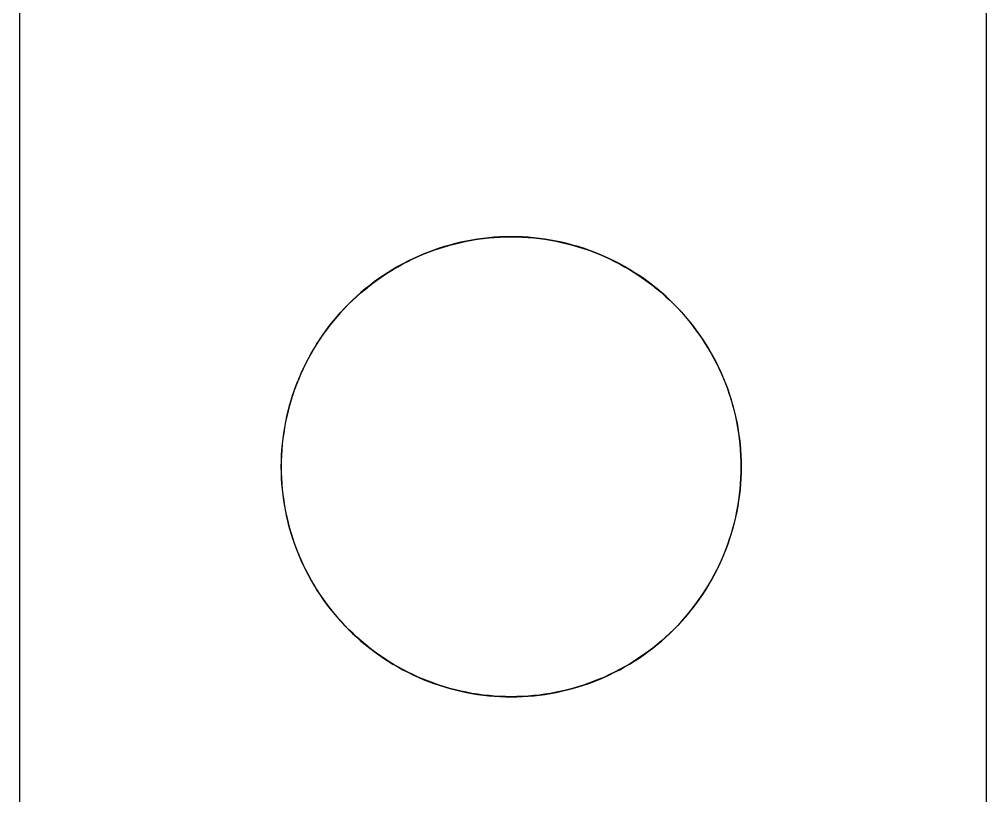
# Model space of a CAD drawing. Extents: x 2 to 22, y 9 to 138.
# Drawn here: x 1.73 to 21.71, y 89.66 to 105.69 of the extents above; entities that cross this region are included whole.
import ezdxf

# ---------------------------------------------------------------- set-up
doc = ezdxf.new("R2010")
doc.units = 0

msp = doc.modelspace()

# ---------------------------------------------------------------- linework, layer by layer
at = {"color": 34, "true_color": 0x008000}
for points in [[(1.7272, 9.25398, 0), (21.70709, 9.25398, 0), (21.70709, 137.75411, 0), (1.7272, 137.75411, 0), (1.7272, 9.25398, 0)], [(11.77061, 101.20376, 0), (11.65402, 101.19944, 0), (11.53769, 101.19233, 0), (11.42161, 101.18242, 0), (11.30579, 101.16947, 0), (11.19022, 101.15397, 0), (11.18983, 101.15391, 0), (11.07476, 101.13537, 0), (10.96021, 101.11403, 0), (10.84616, 101.0899, 0), (10.73263, 101.06298, 0), (10.61985, 101.03326, 0), (10.50784, 101.00075, 0), (10.39683, 100.96544, 0), (10.2866, 100.92759, 0), (10.17738, 100.88695, 0), (10.06892, 100.84352, 0), (9.96199, 100.7978, 0), (9.85582, 100.74929, 0), (9.75117, 100.69798, 0), (9.75081, 100.6978, 0), (9.64718, 100.6442, 0), (9.54508, 100.58782, 0), (9.44449, 100.52914, 0), (9.34517, 100.46818, 0), (9.24738, 100.40443, 0), (9.15138, 100.33864, 0), (9.05688, 100.27032, 0), (8.96418, 100.1997, 0), (8.87299, 100.12681, 0), (8.78384, 100.05188, 0), (8.69646, 99.97466, 0), (8.61112, 99.89516, 0), (8.52755, 99.81388, 0), (8.52727, 99.8136, 0), (8.44599, 99.73003, 0), (8.36649, 99.64469, 0), (8.28927, 99.55731, 0), (8.21434, 99.46816, 0), (8.14145, 99.37697, 0), (8.07083, 99.28426, 0), (8.0025, 99.18977, 0), (7.93672, 99.09376, 0), (7.87297, 98.99597, 0), (7.81201, 98.89666, 0), (7.75333, 98.79607, 0), (7.69695, 98.69397, 0), (7.64335, 98.59033, 0), (7.64317, 98.58998, 0), (7.59186, 98.48533, 0), (7.54335, 98.37916, 0), (7.49763, 98.27223, 0), (7.4542, 98.16377, 0), (7.41356, 98.05455, 0), (7.37571, 97.94431, 0), (7.3404, 97.83331, 0), (7.30789, 97.7213, 0), (7.27817, 97.60852, 0), (7.25125, 97.49499, 0), (7.22712, 97.38094, 0), (7.20578, 97.26639, 0), (7.20572, 97.26599, 0), (7.18724, 97.15132, 0), (7.18718, 97.15093, 0), (7.17168, 97.03536, 0), (7.15873, 96.91954, 0), (7.14882, 96.80346, 0), (7.14171, 96.68713, 0), (7.1374, 96.57054, 0), (7.13587, 96.45396, 0), (7.1374, 96.33737, 0), (7.14171, 96.22078, 0), (7.14882, 96.10445, 0), (7.15873, 95.98837, 0), (7.17168, 95.87255, 0), (7.18718, 95.75698, 0), (7.18724, 95.75659, 0), (7.20578, 95.64152, 0), (7.22712, 95.52697, 0), (7.25125, 95.41292, 0), (7.27817, 95.29939, 0), (7.30789, 95.18661, 0), (7.3404, 95.0746, 0), (7.37571, 94.9636, 0), (7.41356, 94.85336, 0), (7.4542, 94.74414, 0), (7.49763, 94.63568, 0), (7.54335, 94.52875, 0), (7.59186, 94.42258, 0), (7.59204, 94.42222, 0), (7.64317, 94.31793, 0), (7.64335, 94.31758, 0), (7.69695, 94.21394, 0), (7.75333, 94.11184, 0), (7.81201, 94.01125, 0), (7.87297, 93.91194, 0), (7.93672, 93.81415, 0), (8.0025, 93.71814, 0), (8.07083, 93.62365, 0), (8.14145, 93.53094, 0), (8.21434, 93.43975, 0), (8.28927, 93.3506, 0), (8.36649, 93.26322, 0), (8.44599, 93.17788, 0), (8.52727, 93.09431, 0), (8.52755, 93.09403, 0), (8.61112, 93.01275, 0), (8.69646, 92.93325, 0), (8.78384, 92.85603, 0), (8.87299, 92.7811, 0), (8.96418, 92.70821, 0), (9.05688, 92.63759, 0), (9.15138, 92.56927, 0), (9.24738, 92.50348, 0), (9.34517, 92.43973, 0), (9.44449, 92.37877, 0), (9.54508, 92.32009, 0), (9.64718, 92.26371, 0), (9.64753, 92.26353, 0), (9.75081, 92.21011, 0), (9.75117, 92.20993, 0), (9.85582, 92.15862, 0), (9.96199, 92.11011, 0), (10.06892, 92.06439, 0), (10.17738, 92.02096, 0), (10.2866, 91.98032, 0), (10.39683, 91.94247, 0), (10.50784, 91.90716, 0), (10.61985, 91.87465, 0), (10.73263, 91.84493, 0), (10.84616, 91.81801, 0), (10.96021, 91.79388, 0), (11.07476, 91.77254, 0), (11.18983, 91.754, 0), (11.19022, 91.75394, 0), (11.30579, 91.73844, 0), (11.42161, 91.72549, 0), (11.53769, 91.71559, 0), (11.65402, 91.70847, 0), (11.77061, 91.70415, 0), (11.8872, 91.70263, 0), (12.00378, 91.70415, 0), (12.12037, 91.70847, 0), (12.2367, 91.71559, 0), (12.35278, 91.72549, 0), (12.4686, 91.73844, 0), (12.58417, 91.75394, 0), (12.58456, 91.754, 0), (12.69963, 91.77254, 0), (12.81418, 91.79388, 0), (12.92823, 91.81801, 0), (13.04176, 91.84493, 0), (13.15454, 91.87465, 0), (13.26655, 91.90716, 0), (13.37755, 91.94247, 0), (13.48779, 91.98032, 0), (13.59701, 92.02096, 0), (13.70547, 92.06439, 0), (13.8124, 92.11011, 0), (13.91857, 92.15862, 0), (14.02322, 92.20993, 0), (14.02357, 92.21011, 0), (14.12721, 92.26371, 0), (14.22931, 92.32009, 0), (14.3299, 92.37877, 0), (14.42921, 92.43973, 0), (14.527, 92.50348, 0), (14.62301, 92.56927, 0), (14.7175, 92.63759, 0), (14.81021, 92.70821, 0), (14.9014, 92.7811, 0), (14.99055, 92.85603, 0), (15.07793, 92.93325, 0), (15.16327, 93.01275, 0), (15.24684, 93.09403, 0), (15.24712, 93.09431, 0), (15.3284, 93.17788, 0), (15.4079, 93.26322, 0), (15.48512, 93.3506, 0), (15.56005, 93.43975, 0), (15.63294, 93.53094, 0), (15.70356, 93.62365, 0), (15.77188, 93.71814, 0), (15.83767, 93.81415, 0), (15.90142, 93.91194, 0), (15.96238, 94.01125, 0), (16.02105, 94.11184, 0), (16.07744, 94.21394, 0), (16.13103, 94.31758, 0), (16.13122, 94.31793, 0), (16.18235, 94.42222, 0), (16.18253, 94.42258, 0), (16.23104, 94.52875, 0), (16.27676, 94.63568, 0), (16.32019, 94.74414, 0), (16.36083, 94.85336, 0), (16.39867, 94.9636, 0), (16.43399, 95.0746, 0), (16.4665, 95.18661, 0), (16.49622, 95.29939, 0), (16.52314, 95.41292, 0), (16.54727, 95.52697, 0), (16.56861, 95.64152, 0), (16.58715, 95.75659, 0), (16.58721, 95.75698, 0), (16.60264, 95.87215, 0), (16.60264, 95.87216, 0), (16.60269, 95.87255, 0), (16.61565, 95.98837, 0), (16.62557, 96.10445, 0), (16.63268, 96.22078, 0), (16.637, 96.33737, 0), (16.63852, 96.45396, 0), (16.637, 96.57054, 0), (16.63268, 96.68713, 0), (16.62557, 96.80346, 0), (16.61565, 96.91954, 0), (16.60269, 97.03536, 0), (16.58721, 97.15093, 0), (16.58715, 97.15132, 0), (16.56867, 97.26599, 0), (16.56861, 97.26639, 0), (16.54727, 97.38094, 0), (16.52314, 97.49499, 0), (16.49622, 97.60852, 0), (16.4665, 97.7213, 0), (16.43399, 97.83331, 0), (16.39867, 97.94431, 0), (16.36083, 98.05455, 0), (16.32019, 98.16377, 0), (16.27676, 98.27223, 0), (16.23104, 98.37916, 0), (16.18253, 98.48533, 0), (16.13122, 98.58998, 0), (16.13103, 98.59033, 0), (16.07744, 98.69397, 0), (16.02105, 98.79607, 0), (15.96238, 98.89666, 0), (15.90142, 98.99597, 0), (15.83767, 99.09376, 0), (15.77188, 99.18977, 0), (15.70356, 99.28426, 0), (15.63294, 99.37697, 0), (15.56005, 99.46816, 0), (15.48512, 99.55731, 0), (15.4079, 99.64469, 0), (15.3284, 99.73003, 0), (15.24712, 99.8136, 0), (15.24684, 99.81388, 0), (15.16327, 99.89516, 0), (15.07793, 99.97466, 0), (14.99055, 100.05188, 0), (14.9014, 100.12681, 0), (14.81021, 100.1997, 0), (14.7175, 100.27032, 0), (14.62301, 100.33864, 0), (14.527, 100.40443, 0), (14.42921, 100.46818, 0), (14.3299, 100.52914, 0), (14.22931, 100.58782, 0), (14.12721, 100.6442, 0), (14.02357, 100.6978, 0), (14.02322, 100.69798, 0), (13.91857, 100.74929, 0), (13.8124, 100.7978, 0), (13.70547, 100.84352, 0), (13.59701, 100.88695, 0), (13.48779, 100.92759, 0), (13.37755, 100.96544, 0), (13.26655, 101.00075, 0), (13.15454, 101.03326, 0), (13.04176, 101.06298, 0), (12.92823, 101.0899, 0), (12.81418, 101.11403, 0), (12.69963, 101.13537, 0), (12.58456, 101.15391, 0), (12.58417, 101.15397, 0), (12.4686, 101.16947, 0), (12.35278, 101.18242, 0), (12.2367, 101.19233, 0), (12.12037, 101.19944, 0), (12.00378, 101.20376, 0), (11.8872, 101.20528, 0), (11.77061, 101.20376, 0)], [(12.12037, 91.71101, 0), (12.00378, 91.7067, 0), (11.8872, 91.70517, 0), (11.77061, 91.7067, 0), (11.65402, 91.71101, 0), (11.53769, 91.71813, 0), (11.42161, 91.72803, 0), (11.30579, 91.74099, 0), (11.19032, 91.75647, 0), (11.07555, 91.77496, 0), (10.961, 91.79629, 0), (10.84695, 91.82042, 0), (10.73341, 91.84735, 0), (10.62064, 91.87707, 0), (10.50862, 91.90958, 0), (10.39762, 91.94488, 0), (10.28739, 91.98273, 0), (10.17817, 92.02337, 0), (10.06971, 92.0668, 0), (9.96278, 92.11252, 0), (9.8566, 92.16104, 0), (9.752, 92.21233, 0), (9.64868, 92.26576, 0), (9.54656, 92.32215, 0), (9.44599, 92.38082, 0), (9.34667, 92.44178, 0), (9.24888, 92.50554, 0), (9.15287, 92.57132, 0), (9.05838, 92.63965, 0), (8.96566, 92.71026, 0), (8.87449, 92.78316, 0), (8.78533, 92.85809, 0), (8.69796, 92.9353, 0), (8.61261, 93.01481, 0), (8.52919, 93.09595, 0), (8.44805, 93.17937, 0), (8.36854, 93.26472, 0), (8.29133, 93.35209, 0), (8.2164, 93.44125, 0), (8.1435, 93.53243, 0), (8.07288, 93.62514, 0), (8.00456, 93.71963, 0), (7.93878, 93.81564, 0), (7.87502, 93.91343, 0), (7.81406, 94.01275, 0), (7.75539, 94.11333, 0), (7.699, 94.21544, 0), (7.64559, 94.31872, 0), (7.59428, 94.42336, 0), (7.54576, 94.52954, 0), (7.50004, 94.63647, 0), (7.45661, 94.74493, 0), (7.41597, 94.85415, 0), (7.37812, 94.96438, 0), (7.34282, 95.07538, 0), (7.31031, 95.1874, 0), (7.28059, 95.30017, 0), (7.25366, 95.41371, 0), (7.22953, 95.52776, 0), (7.2082, 95.64231, 0), (7.18972, 95.75698, 0), (7.17422, 95.87255, 0), (7.16127, 95.98837, 0), (7.15136, 96.10445, 0), (7.14425, 96.22078, 0), (7.13994, 96.33737, 0), (7.13841, 96.45396, 0), (7.13994, 96.57054, 0), (7.14425, 96.68713, 0), (7.15136, 96.80346, 0), (7.16127, 96.91954, 0), (7.17422, 97.03536, 0), (7.18971, 97.15082, 0), (7.2082, 97.2656, 0), (7.22953, 97.38015, 0), (7.25366, 97.4942, 0), (7.28059, 97.60774, 0), (7.31031, 97.72051, 0), (7.34282, 97.83253, 0), (7.37812, 97.94353, 0), (7.41597, 98.05376, 0), (7.45661, 98.16298, 0), (7.50004, 98.27144, 0), (7.54576, 98.37837, 0), (7.59428, 98.48455, 0), (7.64557, 98.58915, 0), (7.699, 98.69247, 0), (7.75539, 98.79458, 0), (7.81406, 98.89516, 0), (7.87502, 98.99448, 0), (7.93878, 99.09227, 0), (8.00456, 99.18828, 0), (8.07288, 99.28277, 0), (8.1435, 99.37548, 0), (8.2164, 99.46666, 0), (8.29133, 99.55582, 0), (8.36854, 99.64319, 0), (8.44805, 99.72854, 0), (8.52919, 99.81196, 0), (8.61261, 99.8931, 0), (8.69796, 99.97261, 0), (8.78533, 100.04982, 0), (8.87449, 100.12475, 0), (8.96566, 100.19765, 0), (9.05838, 100.26826, 0), (9.15287, 100.33659, 0), (9.24888, 100.40237, 0), (9.34667, 100.46613, 0), (9.44599, 100.52709, 0), (9.54656, 100.58576, 0), (9.64868, 100.64215, 0), (9.75196, 100.69556, 0), (9.8566, 100.74687, 0), (9.96278, 100.79539, 0), (10.06971, 100.84111, 0), (10.17817, 100.88454, 0), (10.28739, 100.92518, 0), (10.39762, 100.96303, 0), (10.50862, 100.99833, 0), (10.62064, 101.03084, 0), (10.73341, 101.06056, 0), (10.84695, 101.08749, 0), (10.961, 101.11162, 0), (11.07555, 101.13295, 0), (11.19033, 101.15144, 0), (11.30579, 101.16693, 0), (11.42161, 101.17988, 0), (11.53769, 101.18978, 0), (11.65402, 101.1969, 0), (11.77061, 101.20122, 0), (11.8872, 101.20274, 0), (12.00378, 101.20122, 0), (12.12037, 101.1969, 0), (12.2367, 101.18978, 0), (12.35278, 101.17988, 0), (12.4686, 101.16693, 0), (12.58406, 101.15144, 0), (12.69884, 101.13295, 0), (12.81339, 101.11162, 0), (12.92744, 101.08749, 0), (13.04098, 101.06056, 0), (13.15375, 101.03084, 0), (13.26577, 100.99833, 0), (13.37677, 100.96303, 0), (13.487, 100.92518, 0), (13.59622, 100.88454, 0), (13.70468, 100.84111, 0), (13.81161, 100.79539, 0), (13.91779, 100.74687, 0), (14.02243, 100.69556, 0), (14.12571, 100.64215, 0), (14.22782, 100.58576, 0), (14.3284, 100.52709, 0), (14.42772, 100.46613, 0), (14.52551, 100.40237, 0), (14.62152, 100.33659, 0), (14.71601, 100.26826, 0), (14.80872, 100.19765, 0), (14.8999, 100.12475, 0), (14.98906, 100.04982, 0), (15.07643, 99.97261, 0), (15.16178, 99.8931, 0), (15.2452, 99.81196, 0), (15.32634, 99.72854, 0), (15.40585, 99.64319, 0), (15.48306, 99.55582, 0), (15.55799, 99.46666, 0), (15.63089, 99.37548, 0), (15.7015, 99.28277, 0), (15.76983, 99.18828, 0), (15.83561, 99.09227, 0), (15.89937, 98.99448, 0), (15.96033, 98.89516, 0), (16.01899, 98.79458, 0), (16.07538, 98.69247, 0), (16.12881, 98.58915, 0), (16.18011, 98.48455, 0), (16.22863, 98.37837, 0), (16.27434, 98.27144, 0), (16.31778, 98.16298, 0), (16.35842, 98.05376, 0), (16.39627, 97.94353, 0), (16.43157, 97.83253, 0), (16.46408, 97.72051, 0), (16.4938, 97.60774, 0), (16.52073, 97.4942, 0), (16.54486, 97.38015, 0), (16.56619, 97.2656, 0), (16.58468, 97.15083, 0), (16.60016, 97.03536, 0), (16.61311, 96.91954, 0), (16.62302, 96.80346, 0), (16.63014, 96.68713, 0), (16.63445, 96.57054, 0), (16.63598, 96.45396, 0), (16.63445, 96.33737, 0), (16.63014, 96.22078, 0), (16.62302, 96.10445, 0), (16.61311, 95.98837, 0), (16.60016, 95.87255, 0), (16.58467, 95.75698, 0), (16.56619, 95.64231, 0), (16.54486, 95.52776, 0), (16.52073, 95.41371, 0), (16.4938, 95.30017, 0), (16.46408, 95.1874, 0), (16.43157, 95.07538, 0), (16.39627, 94.96438, 0), (16.35842, 94.85415, 0), (16.31778, 94.74493, 0), (16.27434, 94.63647, 0), (16.22863, 94.52954, 0), (16.18011, 94.42336, 0), (16.12879, 94.31872, 0), (16.07538, 94.21544, 0), (16.01899, 94.11333, 0), (15.96033, 94.01275, 0), (15.89937, 93.91343, 0), (15.83561, 93.81564, 0), (15.76983, 93.71963, 0), (15.7015, 93.62514, 0), (15.63089, 93.53243, 0), (15.55799, 93.44125, 0), (15.48306, 93.35209, 0), (15.40585, 93.26472, 0), (15.32634, 93.17937, 0), (15.2452, 93.09595, 0), (15.16178, 93.01481, 0), (15.07643, 92.9353, 0), (14.98906, 92.85809, 0), (14.8999, 92.78316, 0), (14.80872, 92.71026, 0), (14.71601, 92.63965, 0), (14.62152, 92.57132, 0), (14.52551, 92.50554, 0), (14.42772, 92.44178, 0), (14.3284, 92.38082, 0), (14.22782, 92.32215, 0), (14.12571, 92.26576, 0), (14.02239, 92.21233, 0), (13.91779, 92.16104, 0), (13.81161, 92.11252, 0), (13.70468, 92.0668, 0), (13.59622, 92.02337, 0), (13.487, 91.98273, 0), (13.37677, 91.94488, 0), (13.26577, 91.90958, 0), (13.15375, 91.87707, 0), (13.04098, 91.84735, 0), (12.92744, 91.82042, 0), (12.81339, 91.79629, 0), (12.69884, 91.77496, 0), (12.58407, 91.75647, 0), (12.4686, 91.74099, 0), (12.35278, 91.72803, 0), (12.2367, 91.71813, 0), (12.12037, 91.71101, 0)]]:
    msp.add_polyline3d(points, close=True, dxfattribs=at)
at = {"color": 5, "true_color": 0x0000ff}
for points in [[(1.7272, 137.7541, 0), (1.7272, 9.25398, 0)], [(21.70709, 78.94522, 0), (21.70709, 137.7541, 0)]]:
    msp.add_polyline3d(points, dxfattribs=at)

doc.saveas('drawing.dxf')
